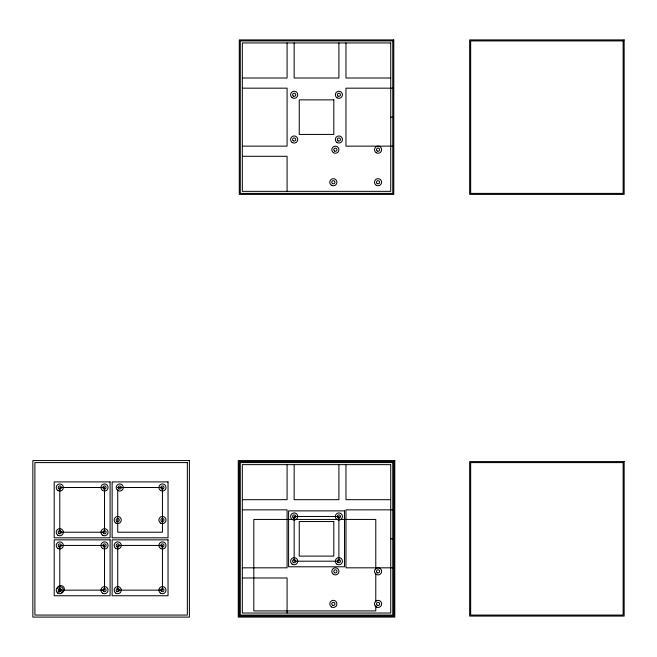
<?xml version="1.0" encoding="UTF-8"?>
<svg xmlns="http://www.w3.org/2000/svg" width="657" height="657" viewBox="0 0 657 657"><rect width="100%" height="100%" fill="white"/><g stroke="black" fill="none" stroke-linecap="round" stroke-linejoin="round"><path stroke-width="0.99" d="M242.326 78.002L287.084 78.002L287.084 42.951M390.726 78.002L345.968 78.002L345.968 42.951M242.326 88.169L287.084 88.169L287.084 146.141L242.326 146.141M393.781 88.169L345.968 88.169L345.968 146.141L393.781 146.141M390.726 117.151L393.781 117.151M242.326 156.3L287.084 156.3L287.084 191.351M117.726 487.502L162.451 487.502L162.451 532.227L117.726 532.227L117.726 489.531M242.326 499.681L287.084 499.681L287.084 464.63M390.726 499.681L345.968 499.681L345.968 464.63M242.326 509.84L287.084 509.84L287.084 567.82L242.326 567.82M393.781 509.84L345.968 509.84L345.968 567.82L393.781 567.82M390.726 538.83L393.781 538.83M242.326 577.979L287.084 577.979L287.084 613.03M375.779 569.241L375.779 519.432L253.807 519.432L253.807 610.92L375.779 610.92L375.779 605.836M375.779 573.306L375.779 601.771M338.905 42.951L338.905 78.002L294.147 78.002L294.147 42.951M338.905 464.63L338.905 499.681L294.147 499.681L294.147 464.63M57.323 588.393A3.556 3.556 0 0 1 61.142 585.601A3.556 3.556 0 0 1 64.361 589.058A3.556 3.556 0 0 1 61.306 592.663M59.097 592.269A3.556 3.556 0 0 1 58.112 591.472M61.454 590.577A1.577 1.577 0 0 1 59.417 588.393M393.781 39.905L239.279 39.905L239.279 194.406L393.781 194.406L393.781 39.905M624.15 39.905L469.648 39.905L469.648 194.406L624.15 194.406L624.15 39.905M392.763 40.915L240.29 40.915L240.29 193.388L392.763 193.388L392.763 40.915M623.132 40.915L470.667 40.915L470.667 193.388L623.132 193.388L623.132 40.915M390.726 42.951L242.326 42.951L242.326 191.351L390.726 191.351L390.726 42.951M333.805 99.872L299.247 99.872L299.247 134.43L333.805 134.43L333.805 99.872M189.388 460.565L32.85 460.565L32.85 617.095L189.388 617.095L189.388 460.565M394.791 460.565L238.261 460.565L238.261 617.095L394.791 617.095L394.791 460.565M393.781 461.584L239.279 461.584L239.279 616.085L393.781 616.085L393.781 461.584M624.15 461.584L469.648 461.584L469.648 616.085L624.15 616.085L624.15 461.584M187.352 462.594L34.887 462.594L34.887 615.067L187.352 615.067L187.352 462.594M392.763 462.594L240.29 462.594L240.29 615.067L392.763 615.067L392.763 462.594M623.132 462.594L470.667 462.594L470.667 615.067L623.132 615.067L623.132 462.594M390.726 464.63L242.326 464.63L242.326 613.03L390.726 613.03L390.726 464.63M110.097 481.909L54.194 481.909L54.194 537.812L110.097 537.812L110.097 481.909M168.036 481.909L112.133 481.909L112.133 537.812L168.036 537.812L168.036 481.909M104.512 487.502L59.787 487.502L59.787 532.227L104.512 532.227L104.512 487.502M344.482 510.875L288.579 510.875L288.579 566.786L344.482 566.786L344.482 510.875M338.889 516.468L294.164 516.468L294.164 561.193L338.889 561.193L338.889 516.468M333.805 521.551L299.247 521.551L299.247 556.109L333.805 556.109L333.805 521.551M110.097 539.849L54.194 539.849L54.194 595.751L110.097 595.751L110.097 539.849M168.036 539.849L112.133 539.849L112.133 595.751L168.036 595.751L168.036 539.849M104.512 545.441L59.787 545.441L59.787 590.158L104.512 590.158L104.512 545.441M162.451 545.441L117.726 545.441L117.726 590.158L162.451 590.158L162.451 545.441M161.663 488.865A1.577 1.577 0 0 0 164.02 487.502A1.577 1.577 0 0 0 161.663 486.139A1.577 1.577 0 0 0 161.663 488.865M160.669 523.103A3.556 3.556 0 0 0 166.007 520.024A3.556 3.556 0 0 0 160.669 516.944A3.556 3.556 0 0 0 160.669 523.103M161.663 521.387A1.577 1.577 0 0 0 164.02 520.024A1.577 1.577 0 0 0 161.663 518.66A1.577 1.577 0 0 0 161.663 521.387M115.944 523.103A3.556 3.556 0 0 0 121.282 520.024A3.556 3.556 0 0 0 115.944 516.944A3.556 3.556 0 0 0 115.944 523.103M116.938 521.387A1.577 1.577 0 0 0 119.303 520.024A1.577 1.577 0 0 0 116.938 518.66A1.577 1.577 0 0 0 116.938 521.387M117.981 490.582A3.556 3.556 0 0 0 123.319 487.502A3.556 3.556 0 0 0 117.981 484.423A3.556 3.556 0 0 0 117.981 490.582M118.966 488.865A1.577 1.577 0 0 0 121.331 487.502A1.577 1.577 0 0 0 118.966 486.139A1.577 1.577 0 0 0 118.966 488.865M160.669 593.246A3.556 3.556 0 0 0 166.007 590.158A3.556 3.556 0 0 0 160.669 587.079A3.556 3.556 0 0 0 160.669 593.246M161.663 591.53A1.577 1.577 0 0 0 164.02 590.158A1.577 1.577 0 0 0 161.663 588.795A1.577 1.577 0 0 0 161.663 591.53M115.944 593.246A3.556 3.556 0 0 0 121.282 590.158A3.556 3.556 0 0 0 115.944 587.079A3.556 3.556 0 0 0 115.944 593.246M116.938 591.53A1.577 1.577 0 0 0 119.303 590.158A1.577 1.577 0 0 0 116.938 588.795A1.577 1.577 0 0 0 116.938 591.53M160.669 548.521A3.556 3.556 0 0 0 166.007 545.441A3.556 3.556 0 0 0 160.669 542.354A3.556 3.556 0 0 0 160.669 548.521M161.663 546.805A1.577 1.577 0 0 0 164.02 545.441A1.577 1.577 0 0 0 161.663 544.07A1.577 1.577 0 0 0 161.663 546.805M115.673 548.349A3.556 3.556 0 0 0 121.266 545.753A3.556 3.556 0 0 0 116.232 542.206A3.556 3.556 0 0 0 115.673 548.349M116.938 546.805A1.577 1.577 0 0 0 119.303 545.441A1.577 1.577 0 0 0 116.938 544.07A1.577 1.577 0 0 0 116.938 546.805M57.734 593.074A3.556 3.556 0 0 0 63.327 590.479A3.556 3.556 0 0 0 58.292 586.931A3.556 3.556 0 0 0 57.734 593.074M58.999 591.53A1.577 1.577 0 0 0 61.364 590.158A1.577 1.577 0 0 0 58.999 588.795A1.577 1.577 0 0 0 58.999 591.53M102.73 593.246A3.556 3.556 0 0 0 108.068 590.158A3.556 3.556 0 0 0 102.73 587.079A3.556 3.556 0 0 0 102.73 593.246M103.724 591.53A1.577 1.577 0 0 0 106.089 590.158A1.577 1.577 0 0 0 103.724 588.795A1.577 1.577 0 0 0 103.724 591.53M102.459 548.349A3.556 3.556 0 0 0 108.052 545.753A3.556 3.556 0 0 0 103.018 542.206A3.556 3.556 0 0 0 102.459 548.349M103.724 546.805A1.577 1.577 0 0 0 106.089 545.441A1.577 1.577 0 0 0 103.724 544.07A1.577 1.577 0 0 0 103.724 546.805M58.005 548.521A3.556 3.556 0 0 0 63.343 545.441A3.556 3.556 0 0 0 58.005 542.354A3.556 3.556 0 0 0 58.005 548.521M58.999 546.805A1.577 1.577 0 0 0 61.364 545.441A1.577 1.577 0 0 0 58.999 544.07A1.577 1.577 0 0 0 58.999 546.805M58.005 490.582A3.556 3.556 0 0 0 63.343 487.502A3.556 3.556 0 0 0 58.005 484.423A3.556 3.556 0 0 0 58.005 490.582M58.999 488.865A1.577 1.577 0 0 0 61.364 487.502A1.577 1.577 0 0 0 58.999 486.139A1.577 1.577 0 0 0 58.999 488.865M58.005 535.307A3.556 3.556 0 0 0 63.343 532.227A3.556 3.556 0 0 0 58.005 529.14A3.556 3.556 0 0 0 58.005 535.307M58.999 533.591A1.577 1.577 0 0 0 61.364 532.227A1.577 1.577 0 0 0 58.999 530.856A1.577 1.577 0 0 0 58.999 533.591M102.73 535.307A3.556 3.556 0 0 0 108.068 532.227A3.556 3.556 0 0 0 102.73 529.14A3.556 3.556 0 0 0 102.73 535.307M103.724 533.591A1.577 1.577 0 0 0 106.089 532.227A1.577 1.577 0 0 0 103.724 530.856A1.577 1.577 0 0 0 103.724 533.591M160.669 490.582A3.556 3.556 0 0 0 166.007 487.502A3.556 3.556 0 0 0 160.669 484.423A3.556 3.556 0 0 0 160.669 490.582M102.459 490.409A3.556 3.556 0 0 0 108.052 487.823A3.556 3.556 0 0 0 103.018 484.275A3.556 3.556 0 0 0 102.459 490.409M103.724 488.865A1.577 1.577 0 0 0 106.089 487.502A1.577 1.577 0 0 0 103.724 486.139A1.577 1.577 0 0 0 103.724 488.865M338.1 562.556A1.577 1.577 0 0 0 340.466 561.193A1.577 1.577 0 0 0 338.1 559.83A1.577 1.577 0 0 0 338.1 562.556M336.893 564.141A3.556 3.556 0 0 0 342.437 561.448A3.556 3.556 0 0 0 337.337 557.99A3.556 3.556 0 0 0 336.893 564.141M292.39 519.547A3.556 3.556 0 0 0 297.72 516.468A3.556 3.556 0 0 0 292.39 513.388A3.556 3.556 0 0 0 292.39 519.547M293.375 517.831A1.577 1.577 0 0 0 295.74 516.468A1.577 1.577 0 0 0 293.375 515.104A1.577 1.577 0 0 0 293.375 517.831M337.115 519.547A3.556 3.556 0 0 0 342.445 516.468A3.556 3.556 0 0 0 337.115 513.388A3.556 3.556 0 0 0 337.115 519.547M338.1 517.831A1.577 1.577 0 0 0 340.466 516.468A1.577 1.577 0 0 0 338.1 515.104A1.577 1.577 0 0 0 338.1 517.831M292.119 564.1A3.556 3.556 0 0 0 297.711 561.513A3.556 3.556 0 0 0 292.669 557.965A3.556 3.556 0 0 0 292.119 564.1M293.375 562.556A1.577 1.577 0 0 0 295.74 561.193A1.577 1.577 0 0 0 293.375 559.83A1.577 1.577 0 0 0 293.375 562.556M376.289 574.456A3.556 3.556 0 0 0 381.627 571.376A3.556 3.556 0 0 0 376.289 568.297A3.556 3.556 0 0 0 376.289 574.456M376.289 606.986A3.556 3.556 0 0 0 381.627 603.898A3.556 3.556 0 0 0 376.289 600.818A3.556 3.556 0 0 0 376.289 606.986M377.274 605.269A1.577 1.577 0 0 0 379.639 603.898A1.577 1.577 0 0 0 377.274 602.535A1.577 1.577 0 0 0 377.274 605.269M331.563 606.986A3.556 3.556 0 0 0 336.901 603.898A3.556 3.556 0 0 0 331.563 600.818A3.556 3.556 0 0 0 331.563 606.986M332.557 605.269A1.577 1.577 0 0 0 334.914 603.898A1.577 1.577 0 0 0 332.557 602.535A1.577 1.577 0 0 0 332.557 605.269M333.329 574.284A3.556 3.556 0 0 0 338.913 571.697A3.556 3.556 0 0 0 333.879 568.149A3.556 3.556 0 0 0 333.329 574.284M334.585 572.74A1.577 1.577 0 0 0 336.951 571.376A1.577 1.577 0 0 0 334.585 570.013A1.577 1.577 0 0 0 334.585 572.74M377.274 572.74A1.577 1.577 0 0 0 379.639 571.376A1.577 1.577 0 0 0 377.274 570.013A1.577 1.577 0 0 0 377.274 572.74M292.119 97.696A3.556 3.556 0 0 0 297.711 95.109A3.556 3.556 0 0 0 292.669 91.561A3.556 3.556 0 0 0 292.119 97.696M293.26 96.078A1.577 1.577 0 0 0 295.732 94.928A1.577 1.577 0 0 0 293.507 93.36A1.577 1.577 0 0 0 293.26 96.078M337.115 97.868A3.556 3.556 0 0 0 342.445 94.789A3.556 3.556 0 0 0 337.115 91.709A3.556 3.556 0 0 0 337.115 97.868M337.985 96.078A1.577 1.577 0 0 0 340.457 94.928A1.577 1.577 0 0 0 338.232 93.36A1.577 1.577 0 0 0 337.985 96.078M336.844 142.421A3.556 3.556 0 0 0 342.437 139.834A3.556 3.556 0 0 0 337.394 136.286A3.556 3.556 0 0 0 336.844 142.421M338.1 140.877A1.577 1.577 0 0 0 340.466 139.514A1.577 1.577 0 0 0 338.1 138.151A1.577 1.577 0 0 0 338.1 140.877M292.119 142.421A3.556 3.556 0 0 0 297.711 139.834A3.556 3.556 0 0 0 292.669 136.286A3.556 3.556 0 0 0 292.119 142.421M293.26 140.803A1.577 1.577 0 0 0 295.732 139.654A1.577 1.577 0 0 0 293.507 138.085A1.577 1.577 0 0 0 293.26 140.803M376.289 152.777A3.556 3.556 0 0 0 381.627 149.697A3.556 3.556 0 0 0 376.289 146.618A3.556 3.556 0 0 0 376.289 152.777M376.289 185.307A3.556 3.556 0 0 0 381.627 182.227A3.556 3.556 0 0 0 376.289 179.139A3.556 3.556 0 0 0 376.289 185.307M377.159 183.508A1.577 1.577 0 0 0 379.631 182.367A1.577 1.577 0 0 0 377.405 180.798A1.577 1.577 0 0 0 377.159 183.508M331.563 185.307A3.556 3.556 0 0 0 336.901 182.227A3.556 3.556 0 0 0 331.563 179.139A3.556 3.556 0 0 0 331.563 185.307M332.557 183.59A1.577 1.577 0 0 0 334.914 182.227A1.577 1.577 0 0 0 332.557 180.856A1.577 1.577 0 0 0 332.557 183.59M333.329 152.605A3.556 3.556 0 0 0 338.913 150.018A3.556 3.556 0 0 0 333.879 146.47A3.556 3.556 0 0 0 333.329 152.605M334.585 151.061A1.577 1.577 0 0 0 336.951 149.697A1.577 1.577 0 0 0 334.585 148.334A1.577 1.577 0 0 0 334.585 151.061M377.159 150.987A1.577 1.577 0 0 0 379.631 149.837A1.577 1.577 0 0 0 377.405 148.268A1.577 1.577 0 0 0 377.159 150.987"/></g></svg>
